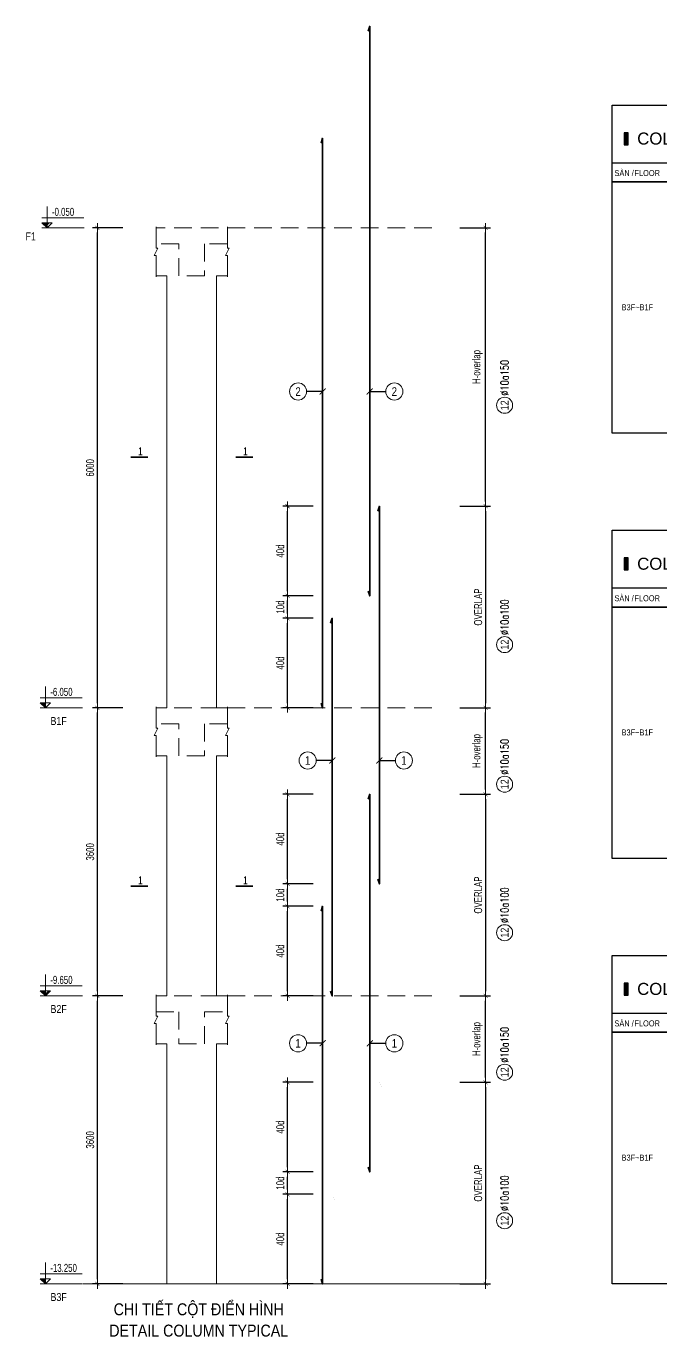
# Model space of a CAD drawing. Header units: millimetres. Extents: x 555829 to 578687, y 79229 to 95610.
# Drawn here: x 555829 to 563762, y 79229 to 95610 of the extents above; entities that cross this region are included whole.
import ezdxf
from ezdxf.enums import TextEntityAlignment as Align

# ---------------------------------------------------------------- set-up
doc = ezdxf.new("R2010")
doc.units = ezdxf.units.MM
doc.linetypes.add('HIDDEN', pattern=[9.524999999999999, 6.35, -3.175])
doc.linetypes.add('HIDDEN2', pattern=[4.762499999999999, 3.175, -1.5875])
doc.layers.get('0').update_dxf_attribs({"lineweight": 20})
doc.layers.get('Defpoints').update_dxf_attribs({"color": 151, "lineweight": 9})
for name, color, linetype in [('A-ANNO-LEAD', 4, 'Continuous'), ('TIT1', 3, 'Continuous'), ('TXT', 3, 'Continuous')]:
    doc.layers.add(name, color=color, linetype=linetype)
for name, color, linetype, lineweight in [('kata_thep chu', 4, 'Continuous', 35), ('NDC_S_ANNO', 7, 'Continuous', 20), ('NDC_S_BREAK-LINE', 1, 'Continuous', 15), ('NDC_S_CONTINUOUS', 3, 'Continuous', 20), ('NDC_S_DIM', 1, 'Continuous', 15), ('NDC_S_HIDDEN', 8, 'HIDDEN2', 13), ('NDC_S_LEADER', 1, 'Continuous', 15), ('NDC_S_REBAR', 4, 'Continuous', 35), ('NDC_S_SYMBOL', 1, 'Continuous', 15), ('NDC_S_TEXT SYMBOL', 7, 'Continuous', 20), ('NDC_S_THIN LINE', 8, 'Continuous', 9), ('NDC_S_VN TEXT', 7, 'Continuous', 20)]:
    doc.layers.add(name, color=color, linetype=linetype, lineweight=lineweight)
doc.styles.add('ARIAL', font='arial.ttf', dxfattribs={"width": 0.8})
doc.styles.add('NDC_ANNO', font='', dxfattribs={"width": 0.8})
doc.styles.add('NDC_ARIAL', font='arial.ttf', dxfattribs={"width": 0.85})
doc.styles.add('NDC_DIM', font='', dxfattribs={"width": 0.75})
doc.styles.add('NDC_EN TXT', font='romans.shx', dxfattribs={"width": 0.8})
doc.styles.add('NDC_VIE TXT', font='arial.ttf', dxfattribs={"width": 0.8})
doc.styles.get('NDC_ANNO').set_extended_font_data('Dotum')
doc.styles.get('NDC_DIM').set_extended_font_data('Dotum')
doc.dimstyles.new('NDC_dim_40', dxfattribs={"dimscale": 40, "dimtxt": 2.5, "dimasz": 1.5, "dimexe": 1.5, "dimexo": 2.5, "dimgap": 1, "dimtad": 1, "dimdec": 0, "dimzin": 0, "dimdsep": 46, "dimtxsty": 'NDC_DIM', "dimblk": 'DIMMARK', "dimcen": 0.09, "dimdle": 1.2, "dimclrd": 1, "dimclre": 1, "dimclrt": 3, "dimadec": 0, "dimazin": 0, "dimtfac": 1, "dimtdec": 0, "dimtix": 1, "dimtofl": 0, "dimtmove": 0, "dimatfit": 3, "dimfxl": 8, "dimfxlon": 1, "dimtolj": 1, "dimtzin": 0, "dimarcsym": 0})
doc.dimstyles.new('NDC_dim_75', dxfattribs={"dimscale": 75, "dimtxt": 2.5, "dimasz": 1.5, "dimexe": 1.5, "dimexo": 2.5, "dimgap": 1, "dimtad": 1, "dimdec": 0, "dimzin": 0, "dimdsep": 46, "dimtxsty": 'NDC_DIM', "dimblk": 'DIMMARK', "dimcen": 0.09, "dimdle": 1.2, "dimclrd": 1, "dimclre": 1, "dimclrt": 3, "dimadec": 0, "dimazin": 0, "dimtfac": 1, "dimtdec": 0, "dimtix": 1, "dimtofl": 0, "dimtmove": 0, "dimatfit": 3, "dimfxl": 8, "dimfxlon": 1, "dimtolj": 1, "dimtzin": 0, "dimarcsym": 0})

# ---------------------------------------------------------------- blocks, each defined once
blk = doc.blocks.new('DIMMARK')
at = {"layer": 'NDC_S_DIM', "color": 1}
blk.add_line((-1.5, 0), (1, 0), dxfattribs=at)
at = {"layer": 'NDC_S_DIM', "color": 2, "const_width": 0.1}
blk.add_lwpolyline([(-0.4242640687119285, -0.4242640687119285), (0.4242640687119285, 0.4242640687119285)], dxfattribs=at)
blk = doc.blocks.new('*D34')
at = {"layer": 'Defpoints', "color": 0, "ltscale": 0.005, "transparency": 16777216}
for p in [(5021.282842986404, 2542.456188494282, -5.397888116911379e-09), (5459.462306466421, 2542.456188494282), (5459.462306466421, 1422.456188494165)]:
    blk.add_point(p, dxfattribs=at)
at = {"layer": 'NDC_S_DIM', "color": 1, "lineweight": -2, "ltscale": 0.005, "transparency": 16777216}
for p, q in [((5341.282842986404, 2542.456188494282, -5.397888116911379e-09), (4961.282842986404, 2542.456188494282, -5.397888116911379e-09)), ((5021.282842986405, 1482.456188494165, -5.397888116911379e-09), (5021.282842986404, 2482.456188494282, -5.397888116911379e-09)), ((5341.282842986405, 1422.456188494165, -5.397888116911379e-09), (4961.282842986405, 1422.456188494165, -5.397888116911379e-09))]:
    blk.add_line(p, q, dxfattribs=at)
at = {"layer": 'NDC_S_DIM', "color": 1, "lineweight": -2, "ltscale": 0.005, "transparency": 16777216, "xscale": 60, "yscale": 60, "zscale": 60}
for p, rotation in [((5021.282842986404, 2542.456188494282, -5.397888116911379e-09), 90), ((5021.282842986405, 1422.456188494165, -5.397888116911379e-09), 270)]:
    blk.add_blockref('DIMMARK', p, dxfattribs=dict(at, rotation=rotation))
at = {"layer": 'NDC_S_DIM', "color": 3, "ltscale": 0.005, "transparency": 16777216, "insert": (4930.197361303907, 1982.456188494222, -5.397888116911379e-09), "char_height": 100, "attachment_point": 5, "rotation": 90, "style": 'NDC_DIM'}
blk.add_mtext('\\A1;40d', dxfattribs=at)
blk = doc.blocks.new('*D35')
at = {"layer": 'Defpoints', "color": 0, "ltscale": 0.005, "transparency": 16777216}
for p in [(5021.282842986288, 2822.456188492477), (5459.462306466421, 2822.456188492478), (5459.462306466421, 2542.456188494282)]:
    blk.add_point(p, dxfattribs=at)
at = {"layer": 'NDC_S_DIM', "color": 1, "lineweight": -2, "ltscale": 0.005, "transparency": 16777216}
for p, q in [((5341.282842986288, 2822.456188492478), (4961.282842986288, 2822.456188492477)), ((5021.282842986288, 2602.456188494282), (5021.282842986288, 2762.456188492477)), ((5341.282842986288, 2542.456188494282), (4961.282842986288, 2542.456188494282))]:
    blk.add_line(p, q, dxfattribs=at)
at = {"layer": 'NDC_S_DIM', "color": 1, "lineweight": -2, "ltscale": 0.005, "transparency": 16777216, "xscale": 60, "yscale": 60, "zscale": 60}
for p, rotation in [((5021.282842986288, 2822.456188492477), 90), ((5021.282842986288, 2542.456188494282), 270)]:
    blk.add_blockref('DIMMARK', p, dxfattribs=dict(at, rotation=rotation))
at = {"layer": 'NDC_S_DIM', "color": 3, "ltscale": 0.005, "transparency": 16777216, "insert": (4930.197361303791, 2682.456188493378), "char_height": 100, "attachment_point": 5, "rotation": 90, "style": 'NDC_DIM'}
blk.add_mtext('\\A1;10d', dxfattribs=at)
blk = doc.blocks.new('*D36')
at = {"layer": 'Defpoints', "color": 0, "ltscale": 0.005, "transparency": 16777216}
for p in [(5021.282842986288, 3942.456188494283), (5459.462306466421, 3942.456188494283), (5459.462306466421, 2822.456188492478)]:
    blk.add_point(p, dxfattribs=at)
at = {"layer": 'NDC_S_DIM', "color": 1, "lineweight": -2, "ltscale": 0.005, "transparency": 16777216}
for p, q in [((5341.282842986288, 3942.456188494283), (4961.282842986288, 3942.456188494283)), ((5021.282842986288, 2882.456188492477), (5021.282842986288, 3882.456188494283)), ((5341.282842986288, 2822.456188492478), (4961.282842986288, 2822.456188492477))]:
    blk.add_line(p, q, dxfattribs=at)
at = {"layer": 'NDC_S_DIM', "color": 1, "lineweight": -2, "ltscale": 0.005, "transparency": 16777216, "xscale": 60, "yscale": 60, "zscale": 60}
for p, rotation in [((5021.282842986288, 3942.456188494283), 90), ((5021.282842986288, 2822.456188492477), 270)]:
    blk.add_blockref('DIMMARK', p, dxfattribs=dict(at, rotation=rotation))
at = {"layer": 'NDC_S_DIM', "color": 3, "ltscale": 0.005, "transparency": 16777216, "insert": (4930.197361303791, 3382.456188493378), "char_height": 100, "attachment_point": 5, "rotation": 90, "style": 'NDC_DIM'}
blk.add_mtext('\\A1;40d', dxfattribs=at)
blk = doc.blocks.new('CD')
at = {"layer": 'NDC_S_ANNO'}
blk.add_hatch(color=3, dxfattribs=at).paths.add_polyline_path([(5.820766091346741e-10, 159.6954857552046), (-161.2010908627417, 159.6954857552046), (5.820766091346741e-10, -5.529727786779404e-10)])
at = {"layer": 'NDC_S_ANNO', "ltscale": 50}
h = blk.add_hatch(dxfattribs=at)
h.set_pattern_fill('ANSI31', color=256, scale=140.6250541793833, style=0)
h.set_pattern_definition([(45, (5.820766091346741e-10, 0), (-315.7122508925224, 315.7122508925224), [])])
h.paths.add_polyline_path([(5.820766091346741e-10, 159.6954857552046), (5.820766091346741e-10, -5.529727786779404e-10), (161.2010908930097, 159.6954857552046)])
for p, q in [((1156.125648126763, 0), (-163.8695725132129, 0)), ((-159.2704896852956, 314.0833880473947), (1146.947077315999, 314.0833880473947))]:
    blk.add_line(p, q, dxfattribs=at)
for points in [[(5.820766091346741e-10, 669.4950748638657), (5.820766091346741e-10, -5.529727786779404e-10)], [(5.820766091346741e-10, -5.529727786779404e-10), (-161.2010908627417, 159.6954857552046), (5.820766091346741e-10, 159.6954857552046)], [(5.820766091346741e-10, -5.529727786779404e-10), (161.2010908930097, 159.6954857552046), (5.820766091346741e-10, 159.6954857552046)]]:
    blk.add_lwpolyline(points, dxfattribs=at)
at = {"layer": 'NDC_S_TEXT SYMBOL', "color": 3, "style": 'NDC_DIM', "width": 0.7}
blk.add_attdef('COT', (153.9534816145897, 374.6377722059842), '', height=250, dxfattribs=at)
blk = doc.blocks.new('*D37')
at = {"layer": 'Defpoints', "color": 0, "ltscale": 40, "transparency": 16777216}
for p in [(6169.090924132153, 3942.456188494283), (5260.834695855856, 1422.456188494165, -1.079577623382276e-08), (7496.64779290371, 1422.456188494166)]:
    blk.add_point(p, dxfattribs=at)
at = {"layer": 'NDC_S_DIM', "color": 1, "lineweight": -2, "ltscale": 40, "transparency": 16777216}
for p, q in [((7176.647792903709, 3942.456188494284), (7556.647792903709, 3942.456188494284)), ((7496.647792903709, 3882.456188494284), (7496.64779290371, 1482.456188494166)), ((7176.64779290371, 1422.456188494166), (7556.64779290371, 1422.456188494166))]:
    blk.add_line(p, q, dxfattribs=at)
at = {"layer": 'NDC_S_DIM', "color": 1, "lineweight": -2, "ltscale": 40, "transparency": 16777216, "xscale": 60, "yscale": 60, "zscale": 60}
for p, rotation in [((7496.647792903709, 3942.456188494284), 90), ((7496.64779290371, 1422.456188494166), 270)]:
    blk.add_blockref('DIMMARK', p, dxfattribs=dict(at, rotation=rotation))
at = {"layer": 'NDC_S_DIM', "color": 3, "ltscale": 40, "transparency": 16777216, "insert": (7403.934088697467, 2682.456188494222), "char_height": 100, "attachment_point": 5, "rotation": 90, "style": 'NDC_DIM'}
blk.add_mtext('\\A1;OVERLAP', dxfattribs=at)
blk = doc.blocks.new('*D38')
at = {"layer": 'Defpoints', "color": 0, "ltscale": 0.005, "transparency": 16777216}
for p in [(5021.28284298815, 6142.456188491955, -5.397888116911379e-09), (5459.462306467818, 6142.456188491955), (5459.462306467818, 5022.456188491838)]:
    blk.add_point(p, dxfattribs=at)
at = {"layer": 'NDC_S_DIM', "color": 1, "lineweight": -2, "ltscale": 0.005, "transparency": 16777216}
for p, q in [((5341.28284298815, 6142.456188491955, -5.397888116911379e-09), (4961.28284298815, 6142.456188491955, -5.397888116911379e-09)), ((5021.28284298815, 5082.456188491838, -5.397888116911379e-09), (5021.28284298815, 6082.456188491955, -5.397888116911379e-09)), ((5341.28284298815, 5022.456188491838, -5.397888116911379e-09), (4961.28284298815, 5022.456188491838, -5.397888116911379e-09))]:
    blk.add_line(p, q, dxfattribs=at)
at = {"layer": 'NDC_S_DIM', "color": 1, "lineweight": -2, "ltscale": 0.005, "transparency": 16777216, "xscale": 60, "yscale": 60, "zscale": 60}
for p, rotation in [((5021.28284298815, 6142.456188491955, -5.397888116911379e-09), 90), ((5021.28284298815, 5022.456188491838, -5.397888116911379e-09), 270)]:
    blk.add_blockref('DIMMARK', p, dxfattribs=dict(at, rotation=rotation))
at = {"layer": 'NDC_S_DIM', "color": 3, "ltscale": 0.005, "transparency": 16777216, "insert": (4930.197361305653, 5582.456188491895, -5.397888116911379e-09), "char_height": 100, "attachment_point": 5, "rotation": 90, "style": 'NDC_DIM'}
blk.add_mtext('\\A1;40d', dxfattribs=at)
blk = doc.blocks.new('*D39')
at = {"layer": 'Defpoints', "color": 0, "ltscale": 0.005, "transparency": 16777216}
for p in [(5021.28284298815, 6422.45618849021), (5459.462306467818, 6422.45618849021), (5459.462306467818, 6142.456188491955)]:
    blk.add_point(p, dxfattribs=at)
at = {"layer": 'NDC_S_DIM', "color": 1, "lineweight": -2, "ltscale": 0.005, "transparency": 16777216}
for p, q in [((5341.28284298815, 6422.45618849021), (4961.28284298815, 6422.45618849021)), ((5021.28284298815, 6202.456188491956), (5021.28284298815, 6362.45618849021)), ((5341.282842988151, 6142.456188491955), (4961.282842988151, 6142.456188491955))]:
    blk.add_line(p, q, dxfattribs=at)
at = {"layer": 'NDC_S_DIM', "color": 1, "lineweight": -2, "ltscale": 0.005, "transparency": 16777216, "xscale": 60, "yscale": 60, "zscale": 60}
for p, rotation in [((5021.28284298815, 6422.45618849021), 90), ((5021.282842988151, 6142.456188491955), 270)]:
    blk.add_blockref('DIMMARK', p, dxfattribs=dict(at, rotation=rotation))
at = {"layer": 'NDC_S_DIM', "color": 3, "ltscale": 0.005, "transparency": 16777216, "insert": (4930.197361305654, 6282.45618849108), "char_height": 100, "attachment_point": 5, "rotation": 90, "style": 'NDC_DIM'}
blk.add_mtext('\\A1;10d', dxfattribs=at)
blk = doc.blocks.new('*D40')
at = {"layer": 'Defpoints', "color": 0, "ltscale": 0.005, "transparency": 16777216}
for p in [(5021.28284298815, 7542.456188491957), (5459.462306467818, 7542.456188491957), (5459.462306467818, 6422.45618849021)]:
    blk.add_point(p, dxfattribs=at)
at = {"layer": 'NDC_S_DIM', "color": 1, "lineweight": -2, "ltscale": 0.005, "transparency": 16777216}
for p, q in [((5341.28284298815, 7542.456188491957), (4961.28284298815, 7542.456188491957)), ((5021.28284298815, 6482.45618849021), (5021.28284298815, 7482.456188491957)), ((5341.28284298815, 6422.45618849021), (4961.28284298815, 6422.45618849021))]:
    blk.add_line(p, q, dxfattribs=at)
at = {"layer": 'NDC_S_DIM', "color": 1, "lineweight": -2, "ltscale": 0.005, "transparency": 16777216, "xscale": 60, "yscale": 60, "zscale": 60}
for p, rotation in [((5021.28284298815, 7542.456188491957), 90), ((5021.28284298815, 6422.45618849021), 270)]:
    blk.add_blockref('DIMMARK', p, dxfattribs=dict(at, rotation=rotation))
at = {"layer": 'NDC_S_DIM', "color": 3, "ltscale": 0.005, "transparency": 16777216, "insert": (4930.197361305654, 6982.456188491081), "char_height": 100, "attachment_point": 5, "rotation": 90, "style": 'NDC_DIM'}
blk.add_mtext('\\A1;40d', dxfattribs=at)
blk = doc.blocks.new('*U33')
blk.add_circle((-2.5, 0), 2.5)
at = {"layer": 'NDC_S_VN TEXT', "color": 7, "style": 'ARIAL', "width": 0.8}
blk.add_attdef('SH2', text='', height=2.5, dxfattribs=at).set_placement((-2.5, 0), align=Align.MIDDLE)
at = {"layer": 'NDC_S_VN TEXT', "color": 3, "style": 'NDC_EN TXT', "width": 0.75}
blk.add_attdef('DKKC1', (0.5, -1.25), '', height=2.5, dxfattribs=at)
blk = doc.blocks.new('*D41')
at = {"layer": 'Defpoints', "color": 0, "ltscale": 70, "transparency": 16777216}
for p in [(6934.295069252843, 8622.456188489366), (7496.647792903943, 8622.456188489366), (6169.090924132153, 7542.456188491811)]:
    blk.add_point(p, dxfattribs=at)
at = {"layer": 'NDC_S_DIM', "color": 1, "lineweight": -2, "ltscale": 70, "transparency": 16777216}
for p, q in [((7176.647792903943, 8622.456188489366), (7556.647792903943, 8622.456188489366)), ((7496.647792903943, 7602.456188491811), (7496.647792903943, 8562.456188489366)), ((7176.647792903943, 7542.456188491811), (7556.647792903943, 7542.456188491811))]:
    blk.add_line(p, q, dxfattribs=at)
at = {"layer": 'NDC_S_DIM', "color": 1, "lineweight": -2, "ltscale": 70, "transparency": 16777216, "xscale": 60, "yscale": 60, "zscale": 60}
for p, rotation in [((7496.647792903943, 8622.456188489366), 90), ((7496.647792903943, 7542.456188491811), 270)]:
    blk.add_blockref('DIMMARK', p, dxfattribs=dict(at, rotation=rotation))
at = {"layer": 'NDC_S_DIM', "color": 3, "ltscale": 70, "transparency": 16777216, "insert": (7396.810615156318, 8082.456188490585), "char_height": 100, "attachment_point": 5, "rotation": 90, "style": 'NDC_DIM'}
blk.add_mtext('\\A1;H-overlap', dxfattribs=at)
blk = doc.blocks.new('*U29')
blk.add_circle((-2.5, 0), 2.5)
at = {"layer": 'NDC_S_VN TEXT', "color": 7, "style": 'ARIAL', "width": 0.8}
blk.add_attdef('SH2', text='', height=2.5, dxfattribs=at).set_placement((-2.5, 0), align=Align.MIDDLE)
at = {"layer": 'NDC_S_VN TEXT', "color": 3, "style": 'NDC_EN TXT', "width": 0.75}
blk.add_attdef('DKKC1', (0.5, -1.25), '', height=2.5, dxfattribs=at)
blk = doc.blocks.new('*D42')
at = {"layer": 'Defpoints', "color": 0, "ltscale": 40, "transparency": 16777216}
for p in [(6169.090924132153, 7542.456188491811), (5260.834695855856, 5022.456188491693, -1.079577623382276e-08), (7496.647792903943, 5022.456188491694)]:
    blk.add_point(p, dxfattribs=at)
at = {"layer": 'NDC_S_DIM', "color": 1, "lineweight": -2, "ltscale": 40, "transparency": 16777216}
for p, q in [((7176.647792903942, 7542.456188491811), (7556.647792903942, 7542.456188491811)), ((7496.647792903942, 7482.456188491811), (7496.647792903943, 5082.456188491694)), ((7176.647792903943, 5022.456188491694), (7556.647792903943, 5022.456188491694))]:
    blk.add_line(p, q, dxfattribs=at)
at = {"layer": 'NDC_S_DIM', "color": 1, "lineweight": -2, "ltscale": 40, "transparency": 16777216, "xscale": 60, "yscale": 60, "zscale": 60}
for p, rotation in [((7496.647792903942, 7542.456188491811), 90), ((7496.647792903943, 5022.456188491694), 270)]:
    blk.add_blockref('DIMMARK', p, dxfattribs=dict(at, rotation=rotation))
at = {"layer": 'NDC_S_DIM', "color": 3, "ltscale": 40, "transparency": 16777216, "insert": (7403.934088697701, 6282.456188491749), "char_height": 100, "attachment_point": 5, "rotation": 90, "style": 'NDC_DIM'}
blk.add_mtext('\\A1;OVERLAP', dxfattribs=at)
blk = doc.blocks.new('*U30')
blk.add_circle((-2.5, 0), 2.5)
at = {"layer": 'NDC_S_VN TEXT', "color": 7, "style": 'ARIAL', "width": 0.8}
blk.add_attdef('SH2', text='', height=2.5, dxfattribs=at).set_placement((-2.5, 0), align=Align.MIDDLE)
at = {"layer": 'NDC_S_VN TEXT', "color": 3, "style": 'NDC_EN TXT', "width": 0.75}
blk.add_attdef('DKKC1', (0.5, -1.25), '', height=2.5, dxfattribs=at)
blk = doc.blocks.new('*D43')
at = {"layer": 'Defpoints', "color": 0, "ltscale": 70, "transparency": 16777216}
for p in [(6824.302205893215, 14622.45618849202), (7496.647792904409, 14622.45618849202), (6169.090924132386, 11142.4561884921)]:
    blk.add_point(p, dxfattribs=at)
at = {"layer": 'NDC_S_DIM', "color": 1, "lineweight": -2, "ltscale": 70, "transparency": 16777216}
for p, q in [((7176.647792904409, 14622.45618849202), (7556.647792904409, 14622.45618849202)), ((7496.647792904409, 11202.4561884921), (7496.647792904409, 14562.45618849202)), ((7176.647792904409, 11142.4561884921), (7556.647792904409, 11142.4561884921))]:
    blk.add_line(p, q, dxfattribs=at)
at = {"layer": 'NDC_S_DIM', "color": 1, "lineweight": -2, "ltscale": 70, "transparency": 16777216, "xscale": 60, "yscale": 60, "zscale": 60}
for p, rotation in [((7496.647792904409, 14622.45618849202), 90), ((7496.647792904409, 11142.4561884921), 270)]:
    blk.add_blockref('DIMMARK', p, dxfattribs=dict(at, rotation=rotation))
at = {"layer": 'NDC_S_DIM', "color": 3, "ltscale": 70, "transparency": 16777216, "insert": (7396.810615156785, 12882.45618849205), "char_height": 100, "attachment_point": 5, "rotation": 90, "style": 'NDC_DIM'}
blk.add_mtext('\\A1;H-overlap', dxfattribs=at)
blk = doc.blocks.new('*U31')
blk.add_circle((-2.5, 0), 2.5)
at = {"layer": 'NDC_S_VN TEXT', "color": 7, "style": 'ARIAL', "width": 0.8}
blk.add_attdef('SH2', text='', height=2.5, dxfattribs=at).set_placement((-2.5, 0), align=Align.MIDDLE)
at = {"layer": 'NDC_S_VN TEXT', "color": 3, "style": 'NDC_EN TXT', "width": 0.75}
blk.add_attdef('DKKC1', (0.5, -1.25), '', height=2.5, dxfattribs=at)
blk = doc.blocks.new('*D44')
at = {"layer": 'Defpoints', "color": 0, "ltscale": 40, "transparency": 16777216}
for p in [(6169.090924132386, 11142.4561884921), (5260.834695856089, 8622.456188491986, -1.079577623382276e-08), (7496.647792904292, 8622.456188491986)]:
    blk.add_point(p, dxfattribs=at)
at = {"layer": 'NDC_S_DIM', "color": 1, "lineweight": -2, "ltscale": 40, "transparency": 16777216}
for p, q in [((7176.647792904291, 11142.4561884921), (7556.647792904291, 11142.4561884921)), ((7496.647792904291, 11082.4561884921), (7496.647792904292, 8682.456188491986)), ((7176.647792904292, 8622.456188491986), (7556.647792904292, 8622.456188491986))]:
    blk.add_line(p, q, dxfattribs=at)
at = {"layer": 'NDC_S_DIM', "color": 1, "lineweight": -2, "ltscale": 40, "transparency": 16777216, "xscale": 60, "yscale": 60, "zscale": 60}
for p, rotation in [((7496.647792904291, 11142.4561884921), 90), ((7496.647792904292, 8622.456188491986), 270)]:
    blk.add_blockref('DIMMARK', p, dxfattribs=dict(at, rotation=rotation))
at = {"layer": 'NDC_S_DIM', "color": 3, "ltscale": 40, "transparency": 16777216, "insert": (7403.934088698052, 9882.45618849204), "char_height": 100, "attachment_point": 5, "rotation": 90, "style": 'NDC_DIM'}
blk.add_mtext('\\A1;OVERLAP', dxfattribs=at)
blk = doc.blocks.new('*U32')
blk.add_circle((-2.5, 0), 2.5)
at = {"layer": 'NDC_S_VN TEXT', "color": 7, "style": 'ARIAL', "width": 0.8}
blk.add_attdef('SH2', text='', height=2.5, dxfattribs=at).set_placement((-2.5, 0), align=Align.MIDDLE)
at = {"layer": 'NDC_S_VN TEXT', "color": 3, "style": 'NDC_EN TXT', "width": 0.75}
blk.add_attdef('DKKC1', (0.5, -1.25), '', height=2.5, dxfattribs=at)
blk = doc.blocks.new('*D45')
at = {"layer": 'Defpoints', "color": 0, "transparency": 16777216}
for p in [(2643.492684616475, 5022.456188491838), (3511.989871187603, 5022.456188491838), (3511.98987118574, 1422.456188494224)]:
    blk.add_point(p, dxfattribs=at)
at = {"layer": 'NDC_S_DIM', "color": 1, "lineweight": -2, "transparency": 16777216}
for p, q in [((2963.492684616475, 5022.456188491838), (2583.492684616475, 5022.456188491838)), ((2643.492684616476, 1482.456188494224), (2643.492684616475, 4962.456188491838)), ((2963.492684616476, 1422.456188494224), (2583.492684616476, 1422.456188494224))]:
    blk.add_line(p, q, dxfattribs=at)
at = {"layer": 'NDC_S_DIM', "color": 1, "lineweight": -2, "transparency": 16777216, "xscale": 60, "yscale": 60, "zscale": 60}
for p, rotation in [((2643.492684616475, 5022.456188491838), 90), ((2643.492684616476, 1422.456188494224), 270)]:
    blk.add_blockref('DIMMARK', p, dxfattribs=dict(at, rotation=rotation))
at = {"layer": 'NDC_S_DIM', "color": 3, "transparency": 16777216, "insert": (2553.42484201132, 3222.45618849303), "char_height": 100, "attachment_point": 5, "rotation": 90, "style": 'NDC_DIM'}
blk.add_mtext('\\A1;3600', dxfattribs=at)
blk = doc.blocks.new('*D46')
at = {"layer": 'Defpoints', "color": 0, "transparency": 16777216}
for p in [(2643.492684616592, 8622.45618849219), (3511.989871188767, 8622.45618849219), (3511.989871187603, 5022.456188491838)]:
    blk.add_point(p, dxfattribs=at)
at = {"layer": 'NDC_S_DIM', "color": 1, "lineweight": -2, "transparency": 16777216}
for p, q in [((2963.492684616592, 8622.45618849219), (2583.492684616592, 8622.45618849219)), ((2643.492684616593, 5082.456188491838), (2643.492684616592, 8562.45618849219)), ((2963.492684616593, 5022.456188491838), (2583.492684616593, 5022.456188491838))]:
    blk.add_line(p, q, dxfattribs=at)
at = {"layer": 'NDC_S_DIM', "color": 1, "lineweight": -2, "transparency": 16777216, "xscale": 60, "yscale": 60, "zscale": 60}
for p, rotation in [((2643.492684616592, 8622.45618849219), 90), ((2643.492684616593, 5022.456188491838), 270)]:
    blk.add_blockref('DIMMARK', p, dxfattribs=dict(at, rotation=rotation))
at = {"layer": 'NDC_S_DIM', "color": 3, "transparency": 16777216, "insert": (2553.424842011438, 6822.456188492012), "char_height": 100, "attachment_point": 5, "rotation": 90, "style": 'NDC_DIM'}
blk.add_mtext('\\A1;3600', dxfattribs=at)
blk = doc.blocks.new('*D47')
at = {"layer": 'Defpoints', "color": 0, "transparency": 16777216}
for p in [(2643.492684616708, 14622.45618849202), (3444.489871187836, 14622.45618849202), (3511.989871188767, 8622.45618849219)]:
    blk.add_point(p, dxfattribs=at)
at = {"layer": 'NDC_S_DIM', "color": 1, "lineweight": -2, "transparency": 16777216}
for p, q in [((2963.492684616708, 14622.45618849202), (2583.492684616708, 14622.45618849202)), ((2643.49268461671, 8682.45618849219), (2643.492684616708, 14562.45618849202)), ((2963.49268461671, 8622.45618849219), (2583.49268461671, 8622.45618849219))]:
    blk.add_line(p, q, dxfattribs=at)
at = {"layer": 'NDC_S_DIM', "color": 1, "lineweight": -2, "transparency": 16777216, "xscale": 60, "yscale": 60, "zscale": 60}
for p, rotation in [((2643.492684616708, 14622.45618849202), 90), ((2643.49268461671, 8622.45618849219), 270)]:
    blk.add_blockref('DIMMARK', p, dxfattribs=dict(at, rotation=rotation))
at = {"layer": 'NDC_S_DIM', "color": 3, "transparency": 16777216, "insert": (2553.424842011556, 11622.4561884921), "char_height": 100, "attachment_point": 5, "rotation": 90, "style": 'NDC_DIM'}
blk.add_mtext('\\A1;6000', dxfattribs=at)
blk = doc.blocks.new('*U24')
at = {"layer": 'NDC_S_ANNO', "color": 0, "linetype": 'ByBlock', "lineweight": -2}
blk.add_line((-4.357142640116527, 0.002997111644365447), (1.000000217026004, 0.002999782974066001), dxfattribs=at)
at = {"layer": 'NDC_S_ANNO', "ltscale": 0.005, "const_width": 0.5}
blk.add_lwpolyline([(1.000000217026004, 0.002999782974066001), (-4.357142640116527, 0.002997111644365447)], dxfattribs=at)
at = {"layer": 'NDC_S_TEXT SYMBOL', "linetype": 'ByBlock', "lineweight": -2, "style": 'NDC_ANNO', "width": 0.8}
blk.add_attdef('DETAIL', text='', height=2.5, dxfattribs=at).set_placement((-0.635006858396082, 1.824862175366434), align=Align.MIDDLE_RIGHT)
blk = doc.blocks.new('*U25')
at = {"layer": 'NDC_S_ANNO', "color": 0, "linetype": 'ByBlock', "lineweight": -2}
blk.add_line((-4.357142640116527, 0.002997111644365447), (1.000000217026004, 0.002999782974066001), dxfattribs=at)
at = {"layer": 'NDC_S_ANNO', "ltscale": 0.005, "const_width": 0.5}
blk.add_lwpolyline([(1.000000217026004, 0.002999782974066001), (-4.357142640116527, 0.002997111644365447)], dxfattribs=at)
at = {"layer": 'NDC_S_TEXT SYMBOL', "linetype": 'ByBlock', "lineweight": -2, "style": 'NDC_ANNO', "width": 0.8}
blk.add_attdef('DETAIL', text='', height=2.5, dxfattribs=at).set_placement((-0.635006858396082, 1.824862175366434), align=Align.MIDDLE_RIGHT)
blk = doc.blocks.new('*U26')
at = {"layer": 'NDC_S_ANNO', "color": 0, "linetype": 'ByBlock', "lineweight": -2}
blk.add_line((-4.357142640116527, 0.002997111644365447), (1.000000217026004, 0.002999782974066001), dxfattribs=at)
at = {"layer": 'NDC_S_ANNO', "ltscale": 0.005, "const_width": 0.5}
blk.add_lwpolyline([(1.000000217026004, 0.002999782974066001), (-4.357142640116527, 0.002997111644365447)], dxfattribs=at)
at = {"layer": 'NDC_S_TEXT SYMBOL', "linetype": 'ByBlock', "lineweight": -2, "style": 'NDC_ANNO', "width": 0.8}
blk.add_attdef('DETAIL', text='', height=2.5, dxfattribs=at).set_placement((-0.635006858396082, 1.824862175366434), align=Align.MIDDLE_RIGHT)
blk = doc.blocks.new('*U27')
at = {"layer": 'NDC_S_ANNO', "color": 0, "linetype": 'ByBlock', "lineweight": -2}
blk.add_line((-4.357142640116527, 0.002997111644365447), (1.000000217026004, 0.002999782974066001), dxfattribs=at)
at = {"layer": 'NDC_S_ANNO', "ltscale": 0.005, "const_width": 0.5}
blk.add_lwpolyline([(1.000000217026004, 0.002999782974066001), (-4.357142640116527, 0.002997111644365447)], dxfattribs=at)
at = {"layer": 'NDC_S_TEXT SYMBOL', "linetype": 'ByBlock', "lineweight": -2, "style": 'NDC_ANNO', "width": 0.8}
blk.add_attdef('DETAIL', text='', height=2.5, dxfattribs=at).set_placement((-0.635006858396082, 1.824862175366434), align=Align.MIDDLE_RIGHT)
blk = doc.blocks.new('*D48')
at = {"layer": 'Defpoints', "color": 0, "ltscale": 0.005, "transparency": 16777216}
for p in [(5021.28284298815, 9742.45618849219, -5.397888116911379e-09), (5459.462306467934, 9742.45618849219), (5459.462306467934, 8622.456188492073)]:
    blk.add_point(p, dxfattribs=at)
at = {"layer": 'NDC_S_DIM', "color": 1, "lineweight": -2, "ltscale": 0.005, "transparency": 16777216}
for p, q in [((5341.28284298815, 9742.45618849219, -5.397888116911379e-09), (4961.28284298815, 9742.45618849219, -5.397888116911379e-09)), ((5021.28284298815, 8682.456188492073, -5.397888116911379e-09), (5021.28284298815, 9682.45618849219, -5.397888116911379e-09)), ((5341.28284298815, 8622.456188492073, -5.397888116911379e-09), (4961.28284298815, 8622.456188492073, -5.397888116911379e-09))]:
    blk.add_line(p, q, dxfattribs=at)
at = {"layer": 'NDC_S_DIM', "color": 1, "lineweight": -2, "ltscale": 0.005, "transparency": 16777216, "xscale": 60, "yscale": 60, "zscale": 60}
for p, rotation in [((5021.28284298815, 9742.45618849219, -5.397888116911379e-09), 90), ((5021.28284298815, 8622.456188492073, -5.397888116911379e-09), 270)]:
    blk.add_blockref('DIMMARK', p, dxfattribs=dict(at, rotation=rotation))
at = {"layer": 'NDC_S_DIM', "color": 3, "ltscale": 0.005, "transparency": 16777216, "insert": (4930.197361305655, 9182.456188492128, -5.397888116911379e-09), "char_height": 100, "attachment_point": 5, "rotation": 90, "style": 'NDC_DIM'}
blk.add_mtext('\\A1;40d', dxfattribs=at)
blk = doc.blocks.new('*D49')
at = {"layer": 'Defpoints', "color": 0, "ltscale": 0.005, "transparency": 16777216}
for p in [(5021.282842988034, 10022.45618849041), (5459.462306467934, 10022.45618849041), (5459.462306467934, 9742.45618849219)]:
    blk.add_point(p, dxfattribs=at)
at = {"layer": 'NDC_S_DIM', "color": 1, "lineweight": -2, "ltscale": 0.005, "transparency": 16777216}
for p, q in [((5341.282842988034, 10022.45618849041), (4961.282842988034, 10022.45618849041)), ((5021.282842988034, 9802.45618849219), (5021.282842988034, 9962.456188490414)), ((5341.282842988034, 9742.45618849219), (4961.282842988034, 9742.45618849219))]:
    blk.add_line(p, q, dxfattribs=at)
at = {"layer": 'NDC_S_DIM', "color": 1, "lineweight": -2, "ltscale": 0.005, "transparency": 16777216, "xscale": 60, "yscale": 60, "zscale": 60}
for p, rotation in [((5021.282842988034, 10022.45618849041), 90), ((5021.282842988034, 9742.45618849219), 270)]:
    blk.add_blockref('DIMMARK', p, dxfattribs=dict(at, rotation=rotation))
at = {"layer": 'NDC_S_DIM', "color": 3, "ltscale": 0.005, "transparency": 16777216, "insert": (4930.197361305539, 9882.456188491298), "char_height": 100, "attachment_point": 5, "rotation": 90, "style": 'NDC_DIM'}
blk.add_mtext('\\A1;10d', dxfattribs=at)
blk = doc.blocks.new('*D50')
at = {"layer": 'Defpoints', "color": 0, "ltscale": 0.005, "transparency": 16777216}
for p in [(5021.282842987917, 11142.45618849219), (5459.462306467934, 11142.45618849219), (5459.462306467934, 10022.45618849041)]:
    blk.add_point(p, dxfattribs=at)
at = {"layer": 'NDC_S_DIM', "color": 1, "lineweight": -2, "ltscale": 0.005, "transparency": 16777216}
for p, q in [((5341.282842987917, 11142.45618849219), (4961.282842987917, 11142.45618849219)), ((5021.282842987918, 10082.45618849041), (5021.282842987917, 11082.45618849219)), ((5341.282842987918, 10022.45618849041), (4961.282842987918, 10022.45618849041))]:
    blk.add_line(p, q, dxfattribs=at)
at = {"layer": 'NDC_S_DIM', "color": 1, "lineweight": -2, "ltscale": 0.005, "transparency": 16777216, "xscale": 60, "yscale": 60, "zscale": 60}
for p, rotation in [((5021.282842987917, 11142.45618849219), 90), ((5021.282842987918, 10022.45618849041), 270)]:
    blk.add_blockref('DIMMARK', p, dxfattribs=dict(at, rotation=rotation))
at = {"layer": 'NDC_S_DIM', "color": 3, "ltscale": 0.005, "transparency": 16777216, "insert": (4930.197361305423, 10582.4561884913), "char_height": 100, "attachment_point": 5, "rotation": 90, "style": 'NDC_DIM'}
blk.add_mtext('\\A1;40d', dxfattribs=at)
blk = doc.blocks.new('*D51')
at = {"layer": 'Defpoints', "color": 0, "ltscale": 70, "transparency": 16777216}
for p in [(6934.295069252843, 5022.456188491838), (7496.64779290371, 5022.456188491838), (6169.090924132153, 3942.456188494283)]:
    blk.add_point(p, dxfattribs=at)
at = {"layer": 'NDC_S_DIM', "color": 1, "lineweight": -2, "ltscale": 70, "transparency": 16777216}
for p, q in [((7176.64779290371, 5022.456188491838), (7556.64779290371, 5022.456188491838)), ((7496.64779290371, 4002.456188494284), (7496.64779290371, 4962.456188491838)), ((7176.64779290371, 3942.456188494284), (7556.64779290371, 3942.456188494284))]:
    blk.add_line(p, q, dxfattribs=at)
at = {"layer": 'NDC_S_DIM', "color": 1, "lineweight": -2, "ltscale": 70, "transparency": 16777216, "xscale": 60, "yscale": 60, "zscale": 60}
for p, rotation in [((7496.64779290371, 5022.456188491838), 90), ((7496.64779290371, 3942.456188494284), 270)]:
    blk.add_blockref('DIMMARK', p, dxfattribs=dict(at, rotation=rotation))
at = {"layer": 'NDC_S_DIM', "color": 3, "ltscale": 70, "transparency": 16777216, "insert": (7396.810615156083, 4482.456188493058), "char_height": 100, "attachment_point": 5, "rotation": 90, "style": 'NDC_DIM'}
blk.add_mtext('\\A1;H-overlap', dxfattribs=at)
blk = doc.blocks.new('*U28')
blk.add_circle((-2.5, 0), 2.5)
at = {"layer": 'NDC_S_VN TEXT', "color": 7, "style": 'ARIAL', "width": 0.8}
blk.add_attdef('SH2', text='', height=2.5, dxfattribs=at).set_placement((-2.5, 0), align=Align.MIDDLE)
at = {"layer": 'NDC_S_VN TEXT', "color": 3, "style": 'NDC_EN TXT', "width": 0.75}
blk.add_attdef('DKKC1', (0.5, -1.25), '', height=2.5, dxfattribs=at)
blk = doc.blocks.new('A$C139968d7')
at = {"layer": 'kata_thep chu', "color": 4, "ltscale": 0.005}
for points in [[(6029.0909241318, 10082.45618849207), (6049.0909241318, 10022.45618849207), (6049.090924131917, 17142.45618849216), (6029.090924131917, 17082.45618849216)], [(5439.462306466652, 8682.456188493874), (5459.462306466652, 8622.456188493874), (5459.462306466652, 15742.45618849216), (5439.462306466652, 15682.45618849216)], [(6149.09092413215, 6482.456188491982), (6169.09092413215, 6422.456188491982), (6169.090924131917, 11142.45618849207), (6149.090924131917, 11082.45618849207)], [(5559.462306466419, 5082.456188491808), (5579.462306466419, 5022.456188491808), (5579.462306466186, 9742.45618849207), (5559.462306466186, 9682.45618849207)], [(6029.090924131451, 2882.456188494281), (6049.090924131451, 2822.456188494281), (6049.090924131568, 7542.456188491953), (6029.090924131568, 7482.456188491953)], [(5439.462306466419, 1482.456188496028), (5459.462306466419, 1422.456188496028), (5459.462306466419, 6142.456188491953), (5439.462306466419, 6082.456188491953)]]:
    blk.add_lwpolyline(points, dxfattribs=at)
at = {"layer": 'NDC_S_BREAK-LINE'}
for points in [[(3376.989871186903, 14009.95618849201), (3376.989871186903, 14277.45618849201), (3354.489871186903, 14277.45618849201), (3399.489871186903, 14367.45618849201), (3376.989871186903, 14367.45618849201), (3376.989871186903, 14634.95618849201)], [(4268.536791300168, 14009.95618849201), (4268.536791300168, 14277.45618849201), (4246.036791300168, 14277.45618849201), (4291.036791300168, 14367.45618849201), (4268.536791300168, 14367.45618849201), (4268.536791300168, 14634.95618849201)], [(3376.989871185739, 8009.956188492011), (3376.989871185739, 8277.456188492011), (3354.489871185739, 8277.456188492011), (3399.489871185739, 8367.456188492011), (3376.989871185739, 8367.456188492011), (3376.989871185739, 8634.956188492011)], [(4268.536791299004, 8009.956188492011), (4268.536791299004, 8277.456188492011), (4246.036791299004, 8277.456188492011), (4291.036791299004, 8367.456188492011), (4268.536791299004, 8367.456188492011), (4268.536791299004, 8634.956188492011)], [(3376.989871185739, 4409.956188491837), (3376.989871185739, 4677.456188491837), (3354.489871185739, 4677.456188491837), (3399.489871185739, 4767.456188491837), (3376.989871185739, 4767.456188491837), (3376.989871185739, 5034.956188491837)], [(4268.536791299004, 4409.956188491837), (4268.536791299004, 4677.456188491837), (4246.036791299004, 4677.456188491837), (4291.036791299004, 4767.456188491837), (4268.536791299004, 4767.456188491837), (4268.536791299004, 5034.956188491837)]]:
    blk.add_lwpolyline(points, dxfattribs=at)
at = {"layer": 'NDC_S_CONTINUOUS'}
blk.add_line((2464.541695600841, 1422.456188494834), (7556.647792903706, 1422.456188494194), dxfattribs=at)
for points in [[(3376.989871186903, 8622.456188492157), (3511.989871188765, 8622.456188492157), (3511.989871186903, 14022.45618849201), (3376.989871186903, 14022.45618849201)], [(4268.536791300168, 8622.456188492157), (4133.536791300168, 8622.456188492186), (4133.536791300168, 14022.45618849201), (4268.536791300168, 14022.45618849201)], [(3376.989871185739, 5022.456188491837), (3511.989871187601, 5022.456188491837), (3511.989871185739, 8022.456188492011), (3376.989871185739, 8022.456188492011)], [(4268.536791299004, 5022.456188491837), (4133.536791299004, 5022.456188491837), (4133.536791299004, 8022.456188492011), (4268.536791299004, 8022.456188492011)], [(3511.989871185739, 1422.456188494223), (3511.989871185739, 4422.456188491837), (3376.989871185739, 4422.456188491837)], [(4133.536791299004, 1422.456188494281), (4133.536791299004, 4422.456188491837), (4268.536791299004, 4422.456188491837)]]:
    blk.add_lwpolyline(points, dxfattribs=at)
at = {"layer": 'NDC_S_DIM'}
for centre in [(5152.598861228791, 12576.84805146366), (6355.954369369079, 12576.84805146366), (5272.59886122914, 7964.512610664242), (6475.954369369429, 7964.512610664242), (5152.59886122914, 4429.939922089863), (6355.954369369429, 4429.939922089863)]:
    blk.add_circle(centre, 107.1428571428571, dxfattribs=at)
at = {"layer": 'NDC_S_HIDDEN', "ltscale": 70}
for p, q in [((6824.302205893211, 14622.45618849201), (3376.989871186903, 14622.45618849201)), ((6824.302205893211, 8622.456188492011), (3376.989871185739, 8622.456188492186)), ((6824.302205893211, 5022.456188491837), (3376.989871185739, 5022.456188491837))]:
    blk.add_line(p, q, dxfattribs=at)
for points in [[(4268.536791300168, 14422.45618849201), (3983.536791300168, 14422.45618849201), (3983.536791300168, 14022.45618849201), (3661.989871186903, 14022.45618849201), (3661.989871188765, 14422.45618849201), (3376.989871186903, 14422.45618849201)], [(4268.536791299004, 8422.456188492011), (3983.536791299004, 8422.456188492011), (3983.536791299004, 8022.456188492011), (3661.989871185739, 8022.456188492011), (3661.989871187601, 8422.456188492011), (3376.989871185739, 8422.456188492011)], [(3376.989871185739, 4822.456188491837), (3661.989871187601, 4822.456188491837), (3661.989871185739, 4422.456188491837), (3983.536791299004, 4422.456188491837), (3983.536791299004, 4822.456188491837), (4268.536791299004, 4822.456188491837)]]:
    blk.add_lwpolyline(points, dxfattribs=at)
at = {"layer": 'NDC_S_REBAR', "linetype": 'HIDDEN', "ltscale": 10}
for points in [[(6169.09092413215, 983.1811630376615, 0, 0, 0), (6169.09092413215, 3942.456188494281, 0.5, 0.5, 0), (6202.820461941417, 3884.608584284317, 0.5, 0.5, 0)], [(5579.462306466419, 983.1811630376615, 0, 0, 0), (5579.462306466419, 2542.456188494281, 0.5, 0.5, 0), (5615.93274308648, 2459.365138035151, 0.5, 0.5, 0)]]:
    blk.add_lwpolyline(points, format="xyseb", dxfattribs=at)
at = {"layer": 'NDC_S_DIM'}
ref = blk.add_blockref('CD', (2013.961015733308, 14622.45618849203), dxfattribs=dict(at, xscale=0.4, yscale=0.4, zscale=0.4))
ref.add_attrib('COT', '-0.050', (2075.542408379144, 14772.31129737441), dxfattribs={"layer": '0', "color": 6, "height": 100, "style": 'NDC_DIM', "width": 0.75})
ref = blk.add_blockref('CD', (1993.397612857632, 8622.45618849271), dxfattribs=dict(at, xscale=0.4, yscale=0.4, zscale=0.4))
ref.add_attrib('COT', '-6.050', (2054.979005503468, 8772.311297375098), dxfattribs={"layer": '0', "color": 3, "height": 100, "style": 'NDC_DIM', "width": 0.75})
ref = blk.add_blockref('CD', (1993.397612858564, 5022.45618849239), dxfattribs=dict(at, xscale=0.4, yscale=0.4, zscale=0.4))
ref.add_attrib('COT', '-9.650', (2054.9790055044, 5172.311297374777), dxfattribs={"layer": '0', "color": 3, "height": 100, "style": 'NDC_DIM', "width": 0.75})
ref = blk.add_blockref('CD', (1993.397612858564, 1422.456188494834), dxfattribs=dict(at, xscale=0.4, yscale=0.4, zscale=0.4))
ref.add_attrib('COT', '-13.250', (2054.9790055044, 1572.311297377222), dxfattribs={"layer": '0', "color": 3, "height": 100, "style": 'NDC_DIM', "width": 0.75})
at = {"layer": 'NDC_S_SYMBOL', "xscale": 40, "yscale": 40, "zscale": 40}
for name, p in [('*U26', (3235.417084810324, 11756.37455707081)), ('*U27', (4548.135304024559, 11756.37482420378)), ('*U24', (3235.417084808927, 6394.729008739378)), ('*U25', (4548.135304023279, 6394.729275872349))]:
    blk.add_blockref(name, p, dxfattribs=at).add_auto_attribs({'DETAIL': '1'})
at = {"layer": 'NDC_S_THIN LINE', "xscale": 40.00000000000004, "yscale": 40.00000000000004, "zscale": 40.00000000000004, "rotation": 90}
for name, p, values in [('*U32', (7734.779435126111, 12504.1515530656), {'SH2': '12', 'DKKC1': '%%c10a150'}), ('*U31', (7734.779435126111, 9512.324306311872), {'SH2': '12', 'DKKC1': '%%c10a100'}), ('*U30', (7734.779435125878, 7767.369312724477), {'SH2': '12', 'DKKC1': '%%c10a150'}), ('*U29', (7734.779435125878, 5912.324306311581), {'SH2': '12', 'DKKC1': '%%c10a100'}), ('*U33', (7734.779435125878, 4167.369312726951), {'SH2': '12', 'DKKC1': '%%c10a150'}), ('*U28', (7734.779435125878, 2312.324306314054), {'SH2': '12', 'DKKC1': '%%c10a100'})]:
    blk.add_blockref(name, p, dxfattribs=at).add_auto_attribs(values)
at = {"layer": 'NDC_S_VN TEXT', "style": 'NDC_VIE TXT', "width": 0.8}
for s, p in [('F1', (1744.750757516362, 14515.19905289102)), ('B1F', (2056.824224433396, 8458.323912327614)), ('B2F', (2056.82422443328, 4858.323912327265)), ('B3F', (2056.82422443328, 1258.323912329593))]:
    blk.add_text(s, height=100, dxfattribs=at).set_placement(p, align=Align.MIDDLE_LEFT)
at = {"layer": 'NDC_S_VN TEXT', "color": 7, "style": 'ARIAL', "width": 0.8}
for s, p in [('2', (5152.598861228791, 12576.84805146366)), ('2', (6355.954369369079, 12576.84805146366)), ('1', (5272.59886122914, 7964.512610664242)), ('1', (6475.954369369429, 7964.512610664242)), ('1', (5152.59886122914, 4429.939922089863)), ('1', (6355.954369369429, 4429.939922089863))]:
    blk.add_text(s, height=107.1428571428571, dxfattribs=at).set_placement(p, align=Align.MIDDLE)
at = {"layer": 'NDC_S_VN TEXT', "style": 'NDC_ARIAL', "width": 0.85}
blk.add_text('CHI TIẾT CỘT ĐIỂN HÌNH', height=150, dxfattribs=at).set_placement((3910.527993072057, 1110.97255036069), align=Align.MIDDLE)
at = {"layer": 'TIT1', "style": 'NDC_ARIAL', "width": 0.85}
blk.add_text('DETAIL COLUMN TYPICAL', height=150, dxfattribs=at).set_placement((3910.527993072057, 838.4795264119457), align=Align.MIDDLE)
at = {"layer": 'NDC_S_DIM'}
for base, p1, p2, picture, middle in [((2643.492684616708, 14622.45618849202), (3511.989871188765, 8622.456188492186), (3444.489871187834, 14622.45618849201), '*D47', (2553.424842011556, 11622.4561884921)), ((2643.492684616592, 8622.45618849219), (3511.989871187601, 5022.456188491837), (3511.989871188765, 8622.456188492186), '*D46', (2553.424842011438, 6822.456188492012)), ((2643.492684616475, 5022.456188491838), (3511.989871185739, 1422.456188494223), (3511.989871187601, 5022.456188491837), '*D45', (2553.42484201132, 3222.45618849303))]:
    dim = blk.add_linear_dim(base=base, p1=p1, p2=p2, angle=90, dimstyle='NDC_dim_40', dxfattribs=at)
    dim.commit()
    dim.dimension.update_dxf_attribs({"geometry": picture, "text_midpoint": middle})
at = {"layer": 'NDC_S_DIM', "ltscale": 70}
for base, p1, p2, picture, middle in [((7496.647792904409, 14622.45618849202), (6169.090924132382, 11142.4561884921), (6824.302205893211, 14622.45618849201), '*D43', (7396.810615156785, 12882.45618849205)), ((7496.647792903943, 8622.456188489366), (6169.09092413215, 7542.456188491808), (6934.295069252839, 8622.456188489363), '*D41', (7396.810615156318, 8082.456188490585)), ((7496.64779290371, 5022.456188491838), (6169.09092413215, 3942.456188494281), (6934.295069252839, 5022.456188491837), '*D51', (7396.810615156083, 4482.456188493058))]:
    dim = blk.add_linear_dim(base=base, p1=p1, p2=p2, angle=90, text='H-overlap', dimstyle='NDC_dim_40', dxfattribs=at)
    dim.commit()
    dim.dimension.update_dxf_attribs({"geometry": picture, "text_midpoint": middle})
at = {"layer": 'NDC_S_DIM', "ltscale": 0.005}
for base, p1, p2, text, picture, middle in [((5021.282842987917, 11142.45618849219), (5459.462306467933, 10022.45618849041), (5459.462306467933, 11142.45618849219), '40d', '*D50', (4930.197361305423, 10582.4561884913)), ((5021.282842988034, 10022.45618849041), (5459.462306467933, 9742.456188492186), (5459.462306467933, 10022.45618849041), '10d', '*D49', (4930.197361305539, 9882.456188491298)), ((5021.28284298815, 9742.45618849219, -5.397888116911379e-09), (5459.462306467933, 8622.45618849207), (5459.462306467933, 9742.456188492186), '40d', '*D48', (4930.197361305655, 9182.456188492128, -5.397888116911379e-09)), ((5021.28284298815, 7542.456188491957), (5459.462306467816, 6422.456188490207), (5459.462306467816, 7542.456188491953), '40d', '*D40', (4930.197361305654, 6982.456188491081)), ((5021.28284298815, 6422.45618849021), (5459.462306467816, 6142.456188491953), (5459.462306467816, 6422.456188490207), '10d', '*D39', (4930.197361305654, 6282.45618849108)), ((5021.28284298815, 6142.456188491955, -5.397888116911379e-09), (5459.462306467816, 5022.456188491837), (5459.462306467816, 6142.456188491953), '40d', '*D38', (4930.197361305653, 5582.456188491895, -5.397888116911379e-09)), ((5021.282842986288, 3942.456188494283), (5459.462306466419, 2822.456188492477), (5459.462306466419, 3942.456188494281), '40d', '*D36', (4930.197361303791, 3382.456188493378)), ((5021.282842986288, 2822.456188492477), (5459.462306466419, 2542.456188494281), (5459.462306466419, 2822.456188492477), '10d', '*D35', (4930.197361303791, 2682.456188493378)), ((5021.282842986404, 2542.456188494282, -5.397888116911379e-09), (5459.462306466419, 1422.456188494165), (5459.462306466419, 2542.456188494281), '40d', '*D34', (4930.197361303907, 1982.456188494222, -5.397888116911379e-09))]:
    dim = blk.add_linear_dim(base=base, p1=p1, p2=p2, angle=90, text=text, dimstyle='NDC_dim_40', dxfattribs=at)
    dim.commit()
    dim.dimension.update_dxf_attribs({"geometry": picture, "text_midpoint": middle})
at = {"layer": 'NDC_S_DIM', "ltscale": 40}
for base, p1, p2, picture, middle in [((7496.647792904292, 8622.456188491986), (6169.090924132382, 11142.4561884921), (5260.834695856087, 8622.456188491982, -1.079577623382276e-08), '*D44', (7403.934088698052, 9882.45618849204)), ((7496.647792903943, 5022.456188491694), (6169.09092413215, 7542.456188491808), (5260.834695855854, 5022.456188491691, -1.079577623382276e-08), '*D42', (7403.934088697701, 6282.456188491749)), ((7496.64779290371, 1422.456188494166), (6169.09092413215, 3942.456188494281), (5260.834695855854, 1422.456188494165, -1.079577623382276e-08), '*D37', (7403.934088697467, 2682.456188494222))]:
    dim = blk.add_linear_dim(base=base, p1=p1, p2=p2, angle=90, text='OVERLAP', dimstyle='NDC_dim_40', dxfattribs=at)
    dim.commit()
    dim.dimension.update_dxf_attribs({"geometry": picture, "text_midpoint": middle})
at = {"layer": 'NDC_S_LEADER', "ltscale": 0.005}
for points in [[(5459.46230646607, 12576.84805146366), (5259.741718371632, 12576.84805146366)], [(6049.0909241318, 12576.84805146366), (6248.811512226239, 12576.84805146366)], [(5579.462306466419, 7964.512610664242), (5379.741718371981, 7964.512610664242)], [(6169.09092413215, 7964.512610664242), (6368.811512226588, 7964.512610664242)], [(5459.462306466419, 4429.939922089863), (5259.741718371981, 4429.939922089863)], [(6049.09092413215, 4429.939922089863), (6248.811512226588, 4429.939922089863)]]:
    blk.add_leader(points, dimstyle='NDC_dim_75', override={"dimasz": 1, "dimldrblk": 'ARCHTICK'}, dxfattribs=at)

msp = doc.modelspace()

# ---------------------------------------------------------------- hatches: boundary and pattern name
at = {"layer": 'TXT'}
for points in [[(563355.0302106123, 94128.71060351633), (563355.0302106123, 94278.71060351633), (563305.0302106123, 94278.71060351633), (563305.0302106123, 94128.71060351633)], [(563354.4391333824, 88814.31289250609), (563354.4391333824, 88964.31289250609), (563304.4391333824, 88964.31289250609), (563304.4391333824, 88814.31289250609)], [(563354.4391333824, 83499.91481756605), (563354.4391333824, 83649.91481756605), (563304.4391333824, 83649.91481756605), (563304.4391333824, 83499.91481756605)]]:
    msp.add_hatch(color=7, dxfattribs=at).paths.add_polyline_path(points)

# ---------------------------------------------------------------- linework, layer by layer
at = {"layer": 'A-ANNO-LEAD'}
for points in [[(563155.6221982334, 94623.70980488982), (575181.0652845419, 94623.70980489014), (575181.0652845419, 90521.38078312244), (563155.6221982334, 90521.38078312212)], [(563155.0311210034, 89309.31209387958), (575180.474207312, 89309.3120938799), (575180.474207312, 85206.9830721122), (563155.0311210034, 85206.98307211188)], [(563154.4400437735, 83994.91438286932), (575179.883130082, 83994.91438286964), (575179.883130082, 79892.58536110196), (563154.4400437735, 79892.58536110164)]]:
    msp.add_lwpolyline(points, close=True, dxfattribs=at)
at = {"layer": 'TIT1', "color": 2}
for p, q in [((563155.0305606904, 93903.71060351621), (575181.065284542, 93903.71060351843)), ((563154.4394834605, 88589.31289250597), (575180.4742073121, 88589.31289250818)), ((563154.4394834605, 83274.91481756594), (575180.474207311, 83274.91481756813))]:
    msp.add_line(p, q, dxfattribs=at)
at = {"layer": 'TIT1'}
for p, q in [((563155.030528089, 93663.71060232063), (575181.065284542, 93663.71060232072)), ((575181.065284542, 93663.71060232063), (563155.0311210034, 93663.71060232064)), ((575181.065284542, 93663.71060232067), (563155.0311210034, 93663.71060232067)), ((563154.4394508591, 88349.31289131039), (575180.4742073121, 88349.31289131047)), ((575180.4742073121, 88349.31289131039), (563154.4400437735, 88349.3128913104)), ((575180.4742073121, 88349.31289131043), (563154.4400437735, 88349.31289131043)), ((563154.4394508591, 83034.91481637035), (575180.4742073113, 83034.91481637047)), ((575180.4742073112, 83034.91481637036), (563154.4400437735, 83034.91481637036)), ((575180.4742073112, 83034.9148163704), (563154.4400437735, 83034.91481637041))]:
    msp.add_line(p, q, dxfattribs=at)
at = {"layer": 'TXT', "color": 7}
for points in [[(563355.0302106123, 94128.71060351621), (563355.0302106123, 94278.71060351621), (563305.0302106123, 94278.71060351621), (563305.0302106123, 94128.71060351621)], [(563355.0302106123, 94128.71060351633), (563355.0302106123, 94278.71060351633), (563305.0302106123, 94278.71060351633), (563305.0302106123, 94128.71060351633)], [(563354.4391333824, 88814.31289250597), (563354.4391333824, 88964.31289250597), (563304.4391333824, 88964.31289250597), (563304.4391333824, 88814.31289250597)], [(563354.4391333824, 88814.31289250609), (563354.4391333824, 88964.31289250609), (563304.4391333824, 88964.31289250609), (563304.4391333824, 88814.31289250609)], [(563354.4391333824, 83499.91481756594), (563354.4391333824, 83649.91481756594), (563304.4391333824, 83649.91481756594), (563304.4391333824, 83499.91481756594)], [(563354.4391333824, 83499.91481756605), (563354.4391333824, 83649.91481756605), (563304.4391333824, 83649.91481756605), (563304.4391333824, 83499.91481756605)]]:
    msp.add_lwpolyline(points, close=True, dxfattribs=at)

# ---------------------------------------------------------------- block references
at = {"layer": 'A-ANNO-LEAD', "ltscale": 40}
msp.add_blockref('A$C139968d7', (554074.8886640766, 78467.61433695361), dxfattribs=at)

# ---------------------------------------------------------------- texts
at = {"layer": 'NDC_S_VN TEXT', "style": 'NDC_ARIAL', "width": 0.85}
for p in [(563303.6096687275, 93783.71060291842), (563303.0185914976, 88469.31289190818), (563303.0185914976, 83154.91481696814)]:
    msp.add_text('SÀN /', height=75, dxfattribs=at).set_placement(p, align=Align.MIDDLE)
at = {"layer": 'TIT1', "style": 'NDC_ARIAL', "width": 0.85}
for s, p in [('FLOOR', (563592.1221708814, 93774.91114862102)), ('B3F~B1F', (563468.9678868321, 92097.35976727662)), ('FLOOR', (563591.5310936514, 88460.51343761077)), ('B3F~B1F', (563468.3768096021, 86782.96205626638)), ('FLOOR', (563591.5310936514, 83146.11536267074)), ('B3F~B1F', (563468.3768096021, 81468.56398132636))]:
    msp.add_text(s, height=75, dxfattribs=at).set_placement(p, align=Align.MIDDLE)
at = {"layer": 'TXT', "color": 3, "style": 'ARIAL'}
for p in [(563467.1649619872, 94131.0693112428), (563466.5738847572, 88816.67160023256), (563466.5738847572, 83502.27352529252)]:
    msp.add_text('COLUMN REINFORCEMENT LIST', height=150, dxfattribs=at).set_placement(p)

doc.saveas('drawing.dxf')
